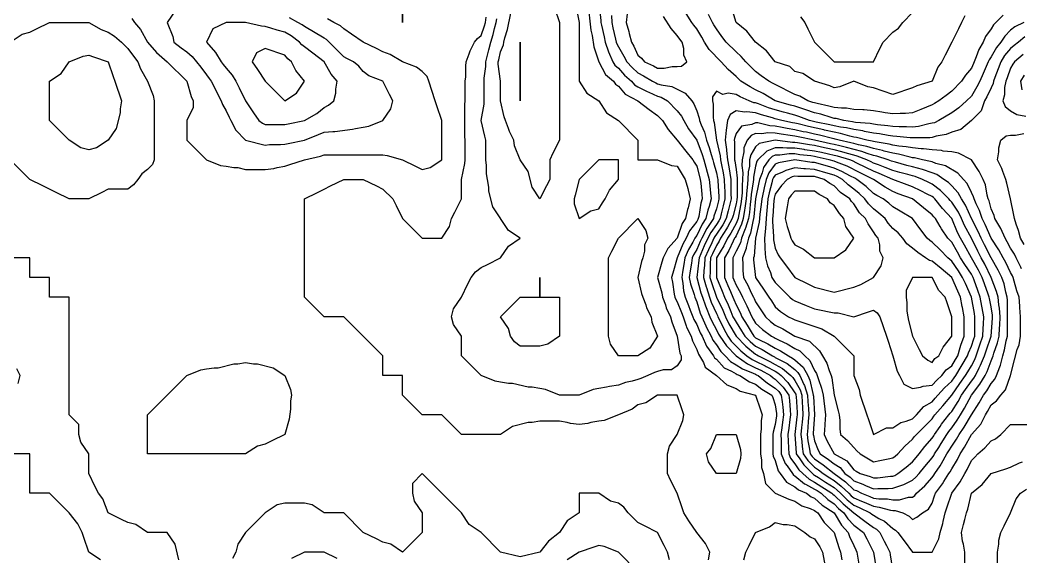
# Model space of a CAD drawing. Header units: inches. Extents: x 794995 to 811195, y 2485918 to 2508058.
# Drawn here: x 802180 to 803711, y 2501961 to 2502782 of the extents above; entities that cross this region are included whole.
import ezdxf

# ---------------------------------------------------------------- set-up
doc = ezdxf.new("R2010")
doc.units = ezdxf.units.IN
doc.header["$MEASUREMENT"] = 0
doc.layers.add('contour', color=7, linetype='Continuous')

msp = doc.modelspace()

# ---------------------------------------------------------------- linework, layer by layer
at = {"layer": 'contour'}
for points in [[(802765.2, 2502838.4), (802765.2, 2502778.4), (802765.2, 2502808.4)], [(803048.5, 2502808.4), (803053.2, 2502766.4), (803055.2, 2502758.4), (803057.7, 2502740.9), (803065.2, 2502718.4), (803075.7, 2502698.9), (803087.7, 2502688.4), (803090.9, 2502684.1), (803095.2, 2502680.9), (803105.7, 2502668.9), (803125.2, 2502658.4), (803142.3, 2502645.5), (803155.2, 2502635.9), (803162.7, 2502628.4), (803171.3, 2502614.5), (803185.2, 2502598.4), (803198.5, 2502581.7), (803209.2, 2502568.4), (803211.4, 2502564.6), (803215.2, 2502558.4), (803219.4, 2502542.6), (803220.6, 2502538.4), (803221.2, 2502532.4), (803222.7, 2502515.9), (803223.3, 2502508.4), (803221.6, 2502501.9), (803218.2, 2502481.4), (803217.5, 2502478.4), (803216.6, 2502477), (803215.2, 2502474.1), (803203.9, 2502459.6), (803198.8, 2502448.4), (803194, 2502439.5), (803185.2, 2502418.4), (803178.5, 2502395), (803176.6, 2502388.4), (803178.1, 2502381.3), (803180.5, 2502363), (803181.4, 2502358.4), (803182.4, 2502355.6), (803185.2, 2502350.9), (803191.6, 2502334.8), (803194.2, 2502328.4), (803199, 2502314.5), (803199.4, 2502312.6), (803206.6, 2502298.4), (803208.5, 2502291.7), (803215.2, 2502278.4), (803217.7, 2502270.9), (803219.4, 2502268.4), (803225.2, 2502258.4), (803228, 2502251.2), (803245.2, 2502238.4), (803261, 2502224.2), (803275.2, 2502218.4), (803281.5, 2502214.7), (803305.2, 2502208.4), (803312.7, 2502185.9), (803315.2, 2502178.4), (803313.7, 2502169.8), (803313.7, 2502156.9), (803312.7, 2502148.4), (803312.7, 2502118.4), (803314.4, 2502109.1), (803314.4, 2502097.6), (803317.2, 2502088.4), (803320.2, 2502073.4), (803335.2, 2502058.4), (803355.9, 2502049.1), (803365.2, 2502046.4), (803375.7, 2502038.9), (803388.5, 2502035), (803395.2, 2502032.1), (803397.1, 2502030.3), (803400.2, 2502028.4), (803410.2, 2502013.4), (803425.2, 2501998.4), (803432.2, 2501975.4), (803435.2, 2501968.4), (803437.2, 2501956.4)], [(803065.2, 2502808.4), (803068.3, 2502781.5), (803068.5, 2502778.4), (803069.4, 2502774.1), (803073.3, 2502756.5), (803075.2, 2502748.4), (803080.2, 2502733.4), (803086.6, 2502718.4), (803089.9, 2502713.1), (803095.2, 2502708.4), (803104.8, 2502698), (803115.2, 2502688.4), (803119.9, 2502683.1), (803125.2, 2502679.8), (803139.4, 2502672.6), (803141.8, 2502671.7), (803155.2, 2502665.9), (803160.9, 2502664.1), (803170.2, 2502658.4), (803185.2, 2502643.4), (803191.8, 2502635), (803195.2, 2502628.4), (803202.5, 2502615.7), (803215.2, 2502598.4), (803223.4, 2502576.6), (803226.1, 2502568.4), (803234.2, 2502538.4), (803235.2, 2502528.4), (803236.2, 2502517.4), (803237, 2502508.4), (803233.9, 2502497.1), (803232, 2502491.5), (803229, 2502478.4), (803223.5, 2502470), (803215.2, 2502452.6), (803213.3, 2502450.2), (803212.4, 2502448.4), (803209.2, 2502442.4), (803202.5, 2502431), (803196.7, 2502418.4), (803195.2, 2502408.4), (803193.3, 2502396.5), (803192.1, 2502388.4), (803193.7, 2502379.8), (803194.8, 2502368), (803197.2, 2502358.4), (803202.3, 2502345.5), (803205.2, 2502338.4), (803209.2, 2502328.4), (803210.7, 2502323.9), (803215.2, 2502316.4), (803220.6, 2502303.8), (803223.3, 2502298.4), (803230.2, 2502283.4), (803240.9, 2502268.4), (803242.4, 2502265.6), (803245.2, 2502263.4), (803257.2, 2502250.4), (803268.5, 2502245), (803275.2, 2502241.1), (803276.8, 2502240), (803281.2, 2502238.4), (803295.6, 2502228.8), (803305.2, 2502225), (803314.5, 2502217.7), (803330.2, 2502208.4), (803331.4, 2502204.6), (803335.2, 2502193.4), (803337.1, 2502180.3), (803337.3, 2502178.4), (803337, 2502176.5), (803335.2, 2502163.4), (803331.8, 2502151.7), (803331.4, 2502148.4), (803331.4, 2502118.4), (803332, 2502115.2), (803335.2, 2502108.4), (803339.6, 2502092.8), (803342.7, 2502088.4), (803352.3, 2502075.5), (803365.2, 2502068.4), (803370.6, 2502063.8), (803383.2, 2502058.4), (803389.9, 2502053.1), (803395.2, 2502050.9), (803406.8, 2502040), (803425.2, 2502028.4), (803436.3, 2502009.5), (803446.6, 2501998.4), (803448.8, 2501992), (803455.2, 2501978.4), (803458.5, 2501971.7), (803460.2, 2501968.4), (803463.7, 2501946.9)], [(802417.2, 2502796.4), (802405.2, 2502778.4), (802413.7, 2502756.9), (802415.2, 2502748.4), (802426.6, 2502739.8), (802435.2, 2502733.4), (802443.2, 2502726.4), (802450.2, 2502718.4), (802456.6, 2502709.8), (802465.2, 2502698.4), (802469.4, 2502692.6), (802472.7, 2502688.4), (802487.7, 2502658.4), (802489.7, 2502652.9), (802495.2, 2502643.4), (802500.2, 2502633.4), (802502.7, 2502628.4), (802510.2, 2502613.4), (802525.2, 2502598.4), (802555.2, 2502590.9), (802561.8, 2502591.7), (802578.5, 2502591.7), (802585.2, 2502592.4), (802590.2, 2502593.4), (802615.2, 2502598.4), (802636.6, 2502606.9), (802645.2, 2502610.4), (802658.5, 2502611.7), (802661.8, 2502611.7), (802688.5, 2502615), (802693.2, 2502616.4), (802705.2, 2502618.4), (802713.7, 2502619.8), (802735.2, 2502628.4), (802747.2, 2502646.4), (802750.2, 2502658.4), (802745.2, 2502668.4), (802735.2, 2502688.4), (802713.7, 2502696.9), (802705.2, 2502703.4), (802698.5, 2502711.7), (802690.2, 2502718.4), (802680.2, 2502723.4), (802675.2, 2502725.9), (802648.9, 2502752.1), (802645.2, 2502754.4), (802615.2, 2502772.4), (802611.6, 2502774.8), (802605.2, 2502778.4), (802592.2, 2502785.4)], [(803030.2, 2502803.4), (803035.2, 2502778.4), (803035.2, 2502688.4), (803047.2, 2502670.4), (803065.2, 2502658.4), (803077.2, 2502640.4), (803095.2, 2502628.4), (803125.2, 2502598.4), (803125.2, 2502568.4), (803155.2, 2502568.4), (803176.6, 2502559.8), (803185.2, 2502558.4), (803192.7, 2502545.9), (803197.2, 2502538.4), (803201.3, 2502524.5), (803201.8, 2502521.7), (803205.2, 2502508.4), (803201.8, 2502495), (803201, 2502492.5), (803198, 2502478.4), (803192.7, 2502470.9), (803185.2, 2502448.4), (803170.9, 2502432.6), (803163.7, 2502418.4), (803161.8, 2502411.7), (803155.2, 2502388.4), (803161.5, 2502364.7), (803162.7, 2502358.4), (803167.2, 2502346.4), (803168.5, 2502341.7), (803175.2, 2502328.4), (803177.2, 2502320.4), (803185.2, 2502298.4), (803189.4, 2502272.6), (803191.2, 2502268.4), (803191.2, 2502262.4), (803185.2, 2502253.4), (803176.6, 2502246.9), (803163.7, 2502246.9), (803155.2, 2502244.4), (803150.5, 2502243), (803140.2, 2502238.4), (803129.8, 2502233.7), (803125.2, 2502232.4), (803116.6, 2502229.8), (803106.1, 2502227.5), (803095.2, 2502223.4), (803081.8, 2502221.7), (803077.2, 2502220.4), (803065.2, 2502218.4), (803056.6, 2502216.9), (803035.2, 2502208.4), (803005.2, 2502208.4), (802983.7, 2502216.9), (802975.2, 2502218.4), (802963.2, 2502220.4), (802957.2, 2502220.4), (802933.2, 2502226.4), (802927.2, 2502226.4), (802915.2, 2502228.4), (802906.6, 2502229.8), (802885.2, 2502238.4), (802855.2, 2502268.4), (802855.2, 2502298.4), (802843.2, 2502316.4), (802840.2, 2502328.4), (802843.2, 2502340.4), (802855.2, 2502358.4), (802865.2, 2502378.4), (802870.2, 2502388.4), (802876.6, 2502396.9), (802885.2, 2502403.4), (802895.2, 2502408.4), (802915.2, 2502418.4), (802927.2, 2502436.4), (802945.2, 2502448.4), (802927.2, 2502460.4), (802903.2, 2502496.4), (802897.2, 2502520.4), (802897.2, 2502526.4), (802895.2, 2502538.4), (802893.7, 2502546.9), (802893.7, 2502559.8), (802892.7, 2502568.4), (802892.7, 2502598.4), (802891.2, 2502604.4), (802885.2, 2502628.4), (802890.2, 2502653.4), (802890.2, 2502693.4), (802892.7, 2502710.9), (802892.7, 2502718.4), (802895.2, 2502728.4), (802897.2, 2502736.4), (802900.2, 2502748.4), (802903.7, 2502759.8), (802905.9, 2502769.1), (802908.5, 2502778.4), (802909.4, 2502784.1)], [(802997.7, 2502800.9), (803005.2, 2502778.4), (803005.2, 2502598.4), (802995.2, 2502578.4), (802990.2, 2502568.4), (802990.2, 2502538.4), (802985.2, 2502528.4), (802975.2, 2502508.4), (802963.2, 2502526.4), (802957.2, 2502550.4), (802945.2, 2502568.4), (802936.6, 2502589.8), (802935.2, 2502598.4), (802928.5, 2502611.7), (802927.2, 2502616.4), (802922.7, 2502628.4), (802920.6, 2502633.8), (802915.2, 2502658.4), (802915.2, 2502688.4), (802911.4, 2502714.6), (802911.4, 2502718.4), (802912.2, 2502721.4), (802915.2, 2502733.4), (802919.4, 2502744.1), (802920.2, 2502748.4), (802921.8, 2502755), (802925.7, 2502767.8), (802931, 2502792.5)], [(803108.5, 2502791.7), (803107.2, 2502778.4), (803111.3, 2502764.5), (803111.8, 2502761.7), (803115.2, 2502748.4), (803118.8, 2502742), (803125.2, 2502728.4), (803130.6, 2502723.8), (803135.2, 2502718.4), (803148.8, 2502712), (803155.2, 2502708.4), (803165.2, 2502708.4), (803177.7, 2502710.9), (803185.2, 2502710.9), (803191.8, 2502711.7), (803200.2, 2502718.4), (803195.2, 2502728.4), (803195.2, 2502738.4), (803192.7, 2502748.4), (803189.4, 2502752.6), (803185.2, 2502758.4), (803175.9, 2502769.1), (803164.4, 2502787.6)], [(803715.2, 2502778.4), (803701.8, 2502771.7), (803695.2, 2502766.4), (803686.2, 2502757.4), (803680.2, 2502748.4), (803673.3, 2502740.2), (803665.2, 2502725.9), (803662.2, 2502721.4), (803660.9, 2502718.4), (803657.7, 2502710.9), (803653.2, 2502700.4), (803648, 2502688.4), (803643.7, 2502679.8), (803635.2, 2502665.9), (803627.7, 2502658.4), (803615.7, 2502647.8), (803605.2, 2502640.4), (803585.2, 2502628.4), (803578.5, 2502625), (803575.2, 2502624.1), (803570.2, 2502623.4), (803554.2, 2502619.4), (803545.2, 2502618.4), (803535.7, 2502618.9), (803524.6, 2502618.9), (803515.2, 2502619.4), (803507.3, 2502620.5), (803491.5, 2502622), (803485.2, 2502622.9), (803480.5, 2502623.7), (803457.9, 2502625.6), (803455.2, 2502626.1), (803453.3, 2502626.5), (803440.2, 2502628.4), (803428.2, 2502631.4), (803425.2, 2502631.7), (803420.5, 2502633), (803404.8, 2502638), (803395.2, 2502640.4), (803381.8, 2502645), (803377.2, 2502646.4), (803365.2, 2502650.2), (803358.7, 2502651.9), (803335.2, 2502658.4), (803316.6, 2502669.8), (803305.2, 2502675.5), (803296.6, 2502679.8), (803282.7, 2502688.4), (803275.2, 2502695.9), (803263.2, 2502706.4), (803252.7, 2502718.4), (803233.9, 2502737.1), (803227.2, 2502748.4), (803222.7, 2502755.9), (803215.2, 2502768.4), (803210.9, 2502774.1), (803207.7, 2502778.4), (803199, 2502792.2)], [(803683.9, 2502789.6), (803672.7, 2502778.4), (803668.9, 2502774.6), (803665.2, 2502768.4), (803656.6, 2502756.9), (803653.2, 2502748.4), (803646.4, 2502737.1), (803642.7, 2502725.9), (803639.4, 2502718.4), (803638.2, 2502715.4), (803635.2, 2502708.4), (803625.9, 2502697.6), (803620.2, 2502688.4), (803605.2, 2502673.4), (803596.6, 2502666.9), (803585.2, 2502658.4), (803578.9, 2502654.6), (803575.2, 2502652.4), (803558, 2502645.5), (803545.2, 2502640.4), (803534.2, 2502639.3), (803526.1, 2502639.3), (803515.2, 2502638.4), (803503.2, 2502640.4), (803498, 2502641.2), (803485.2, 2502643.4), (803471.3, 2502644.5), (803469, 2502644.5), (803455.2, 2502645.5), (803443.9, 2502647.1), (803436.4, 2502647.1), (803425.2, 2502648.4), (803417.3, 2502650.5), (803399.2, 2502654.4), (803395.2, 2502655.4), (803392.9, 2502656.1), (803385.2, 2502658.4), (803372.7, 2502665.9), (803365.2, 2502668.4), (803335.2, 2502683.4), (803332, 2502685.2), (803325.2, 2502688.4), (803313.7, 2502696.9), (803305.2, 2502703.4), (803290.2, 2502718.4), (803283.2, 2502726.4), (803275.2, 2502733.4), (803260.2, 2502748.4), (803253.7, 2502756.9), (803245.2, 2502768.4), (803241.4, 2502774.6), (803239.2, 2502778.4), (803233.2, 2502790.4)], [(803625.2, 2502788.4), (803620.2, 2502778.4), (803615.2, 2502768.4), (803605.2, 2502748.4), (803595.2, 2502728.4), (803590.2, 2502718.4), (803583.7, 2502709.8), (803575.2, 2502688.4), (803551.8, 2502681.7), (803545.2, 2502678.4), (803515.2, 2502668.4), (803485.2, 2502678.4), (803476.6, 2502679.8), (803455.2, 2502688.4), (803433.7, 2502679.8), (803425.2, 2502678.4), (803418.5, 2502681.7), (803395.2, 2502688.4), (803377.2, 2502700.4), (803365.2, 2502703.4), (803357.7, 2502710.9), (803335.2, 2502718.4), (803321.8, 2502735), (803305.2, 2502748.4), (803291.8, 2502765), (803275.2, 2502778.4), (803268.5, 2502801.7)], [(803373.7, 2502786.9), (803380.2, 2502778.4), (803385.2, 2502768.4), (803395.2, 2502748.4), (803425.2, 2502718.4), (803485.2, 2502718.4), (803495.2, 2502738.4), (803500.2, 2502748.4), (803515.2, 2502763.4), (803523.7, 2502769.8), (803530.2, 2502778.4), (803545.2, 2502793.4)], [(802165.2, 2502748.4), (802183.2, 2502760.4), (802195.2, 2502763.4), (802205.2, 2502768.4), (802225.2, 2502778.4), (802285.2, 2502778.4), (802304.2, 2502767.5), (802315.2, 2502763.4), (802324.4, 2502757.6), (802335.2, 2502748.4), (802340.2, 2502743.4), (802345.2, 2502738.4), (802353.7, 2502726.9), (802360.2, 2502718.4), (802364.2, 2502707.5), (802375.2, 2502688.4), (802383.7, 2502666.9), (802385.2, 2502658.4), (802385.2, 2502568.4), (802382.7, 2502560.9), (802375.2, 2502553.4), (802366.6, 2502546.9), (802360.2, 2502538.4), (802353.7, 2502529.8), (802345.2, 2502523.4), (802315.2, 2502523.4), (802305.2, 2502518.4), (802285.2, 2502508.4), (802255.2, 2502508.4), (802235.2, 2502518.4), (802215.2, 2502528.4), (802195.2, 2502538.4), (802135.2, 2502598.4)], [(802351.2, 2502784.4), (802355.2, 2502778.4), (802364.2, 2502767.5), (802375.2, 2502748.4), (802389, 2502732.2), (802405.2, 2502718.4), (802435.2, 2502688.4), (802441.8, 2502665), (802445.2, 2502658.4), (802445.2, 2502648.4), (802435.2, 2502628.4), (802435.2, 2502598.4), (802465.2, 2502568.4), (802486.6, 2502559.8), (802495.2, 2502558.4), (802507.2, 2502556.4), (802513.2, 2502556.4), (802525.2, 2502553.4), (802555.2, 2502553.4), (802568.5, 2502555), (802573.2, 2502556.4), (802585.2, 2502558.4), (802592.7, 2502560.9), (802615.2, 2502568.4), (802639.7, 2502573.8), (802645.2, 2502575.9), (802735.2, 2502575.9), (802741.8, 2502575), (802765.2, 2502568.4), (802785.2, 2502558.4), (802795.2, 2502553.4), (802807.2, 2502556.4), (802825.2, 2502568.4), (802825.2, 2502628.4), (802817.7, 2502650.9), (802815.2, 2502658.4), (802805.2, 2502688.4), (802802.7, 2502695.9), (802795.2, 2502703.4), (802786.6, 2502709.8), (802765.2, 2502718.4), (802746.1, 2502729.3), (802735.2, 2502733.4), (802725.2, 2502738.4), (802705.2, 2502748.4), (802687.2, 2502760.4), (802675.2, 2502768.4), (802670.2, 2502773.4), (802660.2, 2502778.4), (802650.6, 2502783.8)], [(803233.2, 2501956.4), (803235.2, 2501968.4), (803228.5, 2501981.7), (803215.2, 2501998.4), (803203.2, 2502016.4), (803195.2, 2502028.4), (803192.7, 2502035.9), (803185.2, 2502058.4), (803175.2, 2502078.4), (803170.2, 2502088.4), (803170.2, 2502118.4), (803173.2, 2502130.4), (803185.2, 2502148.4), (803193.7, 2502169.8), (803195.2, 2502178.4), (803192.7, 2502185.9), (803185.2, 2502208.4), (803155.2, 2502208.4), (803137.2, 2502196.4), (803125.2, 2502193.4), (803116.6, 2502186.9), (803095.2, 2502178.4), (803073.7, 2502169.8), (803065.2, 2502168.4), (803053.2, 2502166.4), (803048.5, 2502165), (803035.2, 2502163.4), (803021.8, 2502165), (803017.2, 2502166.4), (803005.2, 2502168.4), (802975.2, 2502168.4), (802963.2, 2502166.4), (802957.2, 2502166.4), (802933.2, 2502160.4), (802915.2, 2502148.4), (802855.2, 2502148.4), (802825.2, 2502178.4), (802795.2, 2502178.4), (802765.2, 2502208.4), (802765.2, 2502238.4), (802735.2, 2502238.4), (802735.2, 2502268.4), (802675.2, 2502328.4), (802645.2, 2502328.4), (802615.2, 2502358.4), (802615.2, 2502508.4), (802635.2, 2502518.4), (802645.2, 2502523.4), (802655.2, 2502528.4), (802675.2, 2502538.4), (802705.2, 2502538.4), (802725.2, 2502528.4), (802735.2, 2502523.4), (802750.2, 2502508.4), (802755.2, 2502498.4), (802765.2, 2502478.4), (802795.2, 2502448.4), (802825.2, 2502448.4), (802837.2, 2502466.4), (802840.2, 2502478.4), (802845.2, 2502488.4), (802855.2, 2502508.4), (802855.2, 2502538.4), (802860.6, 2502562.9), (802861.2, 2502568.4), (802861.2, 2502598.4), (802860.6, 2502603.8), (802860.6, 2502622.9), (802860.2, 2502628.4), (802860.6, 2502633.8), (802860.6, 2502652.9), (802861.2, 2502658.4), (802861.2, 2502688.4), (802861.8, 2502695), (802861.8, 2502711.7), (802862.7, 2502718.4), (802867.2, 2502730.4), (802868.5, 2502735), (802875.2, 2502748.4), (802879.7, 2502753.8), (802885.2, 2502758.4), (802890.4, 2502773.1), (802891.8, 2502778.4), (802893.2, 2502786.4)], [(803084.6, 2502788.9), (803085.2, 2502778.4), (803087, 2502770.2), (803090.9, 2502752.6), (803091.8, 2502748.4), (803092.7, 2502745.9), (803095.2, 2502740.9), (803103.7, 2502726.9), (803108, 2502718.4), (803116.3, 2502709.5), (803125.2, 2502701.2), (803133.7, 2502696.9), (803147.7, 2502688.4), (803152.5, 2502685.8), (803155.2, 2502684.6), (803160.6, 2502682.9), (803177.2, 2502680.4), (803197.2, 2502670.4), (803207.7, 2502658.4), (803210.9, 2502654.1), (803215.2, 2502643.4), (803218.9, 2502632.1), (803219.4, 2502628.4), (803221.8, 2502621.7), (803227.2, 2502610.4), (803230.2, 2502598.4), (803234, 2502587.3), (803237.2, 2502576.4), (803239.7, 2502568.4), (803240.9, 2502564.1), (803245.2, 2502548.4), (803246.9, 2502540.1), (803247.2, 2502538.4), (803247.2, 2502536.3), (803248.8, 2502512), (803248.9, 2502508.4), (803248.2, 2502505.4), (803245.2, 2502493.4), (803241.4, 2502482.1), (803240.5, 2502478.4), (803231.8, 2502465), (803230.5, 2502463.1), (803222.7, 2502448.4), (803220.3, 2502443.3), (803215.2, 2502431.2), (803210.4, 2502423.1), (803208.2, 2502418.4), (803207, 2502410.2), (803205.2, 2502398.4), (803203.6, 2502388.4), (803205.5, 2502378.7), (803211.2, 2502362.4), (803212.2, 2502358.4), (803215.2, 2502350.9), (803220.5, 2502333.7), (803222.7, 2502328.4), (803229, 2502314.5), (803229.7, 2502312.9), (803237, 2502298.4), (803239.5, 2502292.7), (803245.2, 2502285.5), (803252, 2502275.2), (803258.5, 2502268.4), (803266.6, 2502259.8), (803275.2, 2502254.7), (803285.2, 2502248.4), (803301.4, 2502242.1), (803305.2, 2502240.4), (803306.5, 2502239.7), (803308.9, 2502238.4), (803323.5, 2502226.7), (803335.2, 2502219.3), (803340.5, 2502213.7), (803344.4, 2502208.4), (803345.6, 2502197.9), (803346.8, 2502190), (803348, 2502178.4), (803346.4, 2502167.1), (803345.2, 2502158.4), (803343.7, 2502148.4), (803344, 2502139.5), (803344, 2502127.3), (803344.4, 2502118.4), (803350.6, 2502103.8), (803353.2, 2502100.4), (803361.4, 2502088.4), (803363, 2502086.2), (803365.2, 2502085), (803379.7, 2502072.9), (803381.3, 2502072.2), (803395.2, 2502064.8), (803399.1, 2502062.3), (803405.2, 2502058.4), (803415.4, 2502048.6), (803425.2, 2502042), (803432, 2502035.2), (803440.2, 2502028.4), (803446.1, 2502019.3), (803455.2, 2502009.6), (803470.2, 2501998.4), (803475.2, 2501988.4), (803485.2, 2501968.4), (803489.4, 2501942.6)], [(803717, 2502756.5), (803707.2, 2502748.4), (803700.6, 2502742.9), (803695.2, 2502738.4), (803685.9, 2502727.6), (803680.2, 2502718.4), (803676.1, 2502707.5), (803671.2, 2502694.4), (803668.9, 2502688.4), (803668.3, 2502685.2), (803665.2, 2502678.4), (803658.8, 2502664.7), (803655.2, 2502658.4), (803650.2, 2502643.4), (803635.2, 2502628.4), (803619, 2502614.5), (803605.2, 2502610.4), (803596.6, 2502606.9), (803581.2, 2502604.4), (803575.2, 2502602.6), (803571.4, 2502602.1), (803548.9, 2502602.1), (803545.2, 2502601.7), (803541.6, 2502601.9), (803520.9, 2502604.1), (803515.2, 2502604.4), (803508.1, 2502605.4), (803494.8, 2502608), (803485.2, 2502609.3), (803471.8, 2502611.7), (803469.2, 2502612.4), (803455.2, 2502614.5), (803443.9, 2502617.1), (803435.2, 2502618.4), (803425.2, 2502620.4), (803418.7, 2502621.9), (803397.6, 2502626), (803393.6, 2502626.8), (803387.7, 2502628.4), (803371.4, 2502634.6), (803365.2, 2502636.5), (803353.9, 2502639.6), (803348, 2502641.2), (803335.2, 2502644.7), (803324.8, 2502648), (803309.8, 2502653.7), (803305.2, 2502655.4), (803302.4, 2502655.6), (803295.2, 2502658.4), (803281.5, 2502664.7), (803275.2, 2502668.4), (803263.2, 2502670.4), (803255.2, 2502668.4), (803245.2, 2502673.4), (803239.2, 2502664.4), (803239.2, 2502658.4), (803240.2, 2502653.4), (803240.2, 2502633.4), (803240.9, 2502628.4), (803242, 2502625.2), (803245.2, 2502598.4), (803251, 2502574.2), (803251.6, 2502568.4), (803253, 2502560.5), (803255.4, 2502548.6), (803257.2, 2502538.4), (803257.6, 2502525.9), (803257.9, 2502521.1), (803258.3, 2502508.4), (803255.7, 2502497.9), (803252.7, 2502485.9), (803250.8, 2502478.4), (803248.8, 2502474.8), (803245.2, 2502469.4), (803236.6, 2502456.9), (803232, 2502448.4), (803226.6, 2502436.9), (803221.5, 2502424.7), (803218.7, 2502418.4), (803218.5, 2502415), (803215.2, 2502388.4), (803221.6, 2502364.8), (803223.7, 2502358.4), (803228.5, 2502345), (803229.3, 2502342.5), (803235.2, 2502328.4), (803238.3, 2502321.5), (803245.2, 2502308.4), (803248.4, 2502301.6), (803250.2, 2502298.4), (803260.5, 2502283.7), (803275.2, 2502268.4), (803292.9, 2502256.1), (803305.2, 2502250.4), (803313.2, 2502246.4), (803327.7, 2502238.4), (803331.8, 2502235), (803335.2, 2502232.9), (803347.2, 2502220.4), (803355.9, 2502208.4), (803356.9, 2502200.1), (803358, 2502185.6), (803358.7, 2502178.4), (803357.7, 2502170.9), (803355.8, 2502157.7), (803354.4, 2502148.4), (803354.8, 2502138), (803355.6, 2502128), (803355.9, 2502118.4), (803358.7, 2502111.9), (803365.2, 2502103.4), (803371.2, 2502094.4), (803377.2, 2502088.4), (803386.8, 2502080), (803395.2, 2502075.5), (803421.8, 2502058.4), (803423.5, 2502056.7), (803425.2, 2502055.6), (803438.8, 2502042), (803455.2, 2502028.4), (803472.3, 2502015.5), (803485.2, 2502005.9), (803490, 2502003.2), (803495.2, 2501998.4), (803501.8, 2501985), (803505.2, 2501978.4), (803510.2, 2501968.4), (803510.9, 2501964.1), (803515.2, 2501938.4)], [(803714.2, 2502729.3), (803701.2, 2502718.4), (803698.7, 2502714.8), (803695.2, 2502708.4), (803689.7, 2502693.8), (803687.7, 2502688.4), (803685.9, 2502679.1), (803685.9, 2502667.6), (803683.2, 2502658.4), (803686.6, 2502649.8), (803695.2, 2502643.4), (803704.4, 2502637.6), (803718.5, 2502635)], [(803715.7, 2502697.8), (803710.2, 2502688.4), (803712.3, 2502675.5)], [(803711.8, 2502401.7), (803710.9, 2502404.1), (803703.7, 2502418.4), (803700.9, 2502424.1), (803695.2, 2502433.4), (803689.9, 2502443.1), (803686.6, 2502448.4), (803680.2, 2502463.4), (803671.2, 2502478.4), (803669.8, 2502483), (803665.2, 2502493.4), (803662.2, 2502505.4), (803660.9, 2502508.4), (803659.2, 2502514.4), (803656.6, 2502529.8), (803653.2, 2502538.4), (803647.2, 2502550.4), (803635.2, 2502568.4), (803615.2, 2502578.4), (803605.2, 2502580.4), (803591.8, 2502581.7), (803589.3, 2502582.5), (803575.2, 2502583.4), (803561.8, 2502585), (803558.5, 2502585), (803545.2, 2502586.4), (803535.2, 2502588.4), (803524.2, 2502589.4), (803515.2, 2502590.9), (803509.2, 2502592.4), (803487.9, 2502595.6), (803485.2, 2502596.2), (803483.5, 2502596.7), (803475.2, 2502598.4), (803459.2, 2502602.4), (803455.2, 2502603), (803449.2, 2502604.4), (803435.2, 2502608.4), (803425.2, 2502610.4), (803410.6, 2502613.8), (803409.6, 2502614), (803385.9, 2502619.1), (803370.4, 2502623.1), (803365.2, 2502624.4), (803361.7, 2502624.9), (803345.2, 2502628.4), (803337.3, 2502630.5), (803335.2, 2502631.1), (803331.2, 2502632.4), (803314, 2502637.3), (803305.2, 2502640.4), (803291.8, 2502641.7), (803288, 2502641.2), (803275.2, 2502643.4), (803266.2, 2502637.4), (803262.3, 2502628.4), (803260.2, 2502613.4), (803258.8, 2502598.4), (803260.8, 2502584), (803260.8, 2502582.8), (803262.3, 2502568.4), (803264.2, 2502557.5), (803265.6, 2502548), (803267.2, 2502538.4), (803267.4, 2502530.6), (803267.4, 2502516.1), (803267.7, 2502508.4), (803265.2, 2502498.4), (803263.2, 2502490.4), (803260.2, 2502478.4), (803254.8, 2502468.8), (803245.2, 2502454.4), (803242.7, 2502450.8), (803241.4, 2502448.4), (803238.1, 2502441.3), (803232.9, 2502430.6), (803227.5, 2502418.4), (803226.8, 2502406.7), (803225.9, 2502399.1), (803225.2, 2502388.4), (803229.4, 2502374.1), (803229.8, 2502373), (803234.4, 2502358.4), (803237.3, 2502350.5), (803245.2, 2502333.4), (803246.8, 2502330), (803247.5, 2502328.4), (803249.8, 2502323.7), (803256.5, 2502309.7), (803262.7, 2502298.4), (803267.8, 2502291), (803275.2, 2502283.4), (803282.7, 2502275.9), (803291.8, 2502268.4), (803299.7, 2502262.9), (803305.2, 2502260.4), (803319.8, 2502253), (803321.3, 2502252.2), (803335.2, 2502244.8), (803339.2, 2502242.5), (803344.2, 2502238.4), (803354.4, 2502227.6), (803365.2, 2502212.1), (803366.5, 2502209.7), (803366.9, 2502208.4), (803367, 2502206.5), (803368.5, 2502181.7), (803368.7, 2502178.4), (803368.4, 2502175.1), (803365.2, 2502148.4), (803367, 2502120.2), (803367.3, 2502118.4), (803372.7, 2502110.9), (803378.7, 2502101.9), (803392.2, 2502088.4), (803393.8, 2502087), (803395.2, 2502086.2), (803401.2, 2502082.4), (803412.1, 2502075.3), (803425.2, 2502066.9), (803430.1, 2502063.3), (803435.2, 2502058.4), (803445.2, 2502048.4), (803455.2, 2502039.9), (803463.3, 2502036.5), (803480.2, 2502028.4), (803483, 2502026.2), (803485.2, 2502024.6), (803493.7, 2502019.8), (803502.5, 2502015.7), (803515.2, 2502004.4), (803518.9, 2502002.1), (803522.7, 2501998.4), (803532.3, 2501985.5), (803545.2, 2501968.4), (803575.2, 2501968.4), (803585.2, 2501988.4), (803587.2, 2501998.4), (803591.3, 2502012.2), (803591.8, 2502015), (803595.2, 2502028.4), (803597.7, 2502035.9), (803605.2, 2502058.4), (803617.8, 2502075.7), (803625.2, 2502088.4), (803628.8, 2502094.7), (803635.2, 2502108.4), (803640.2, 2502113.4), (803645.2, 2502118.4), (803655.9, 2502127.6), (803665.2, 2502138.4), (803671.8, 2502141.7), (803680.2, 2502148.4), (803695.2, 2502163.4), (803725.2, 2502163.4)], [(803715.7, 2502438.9), (803710.2, 2502448.4), (803707.2, 2502460.4), (803703.7, 2502469.8), (803701.2, 2502478.4), (803700.2, 2502483.4), (803695.2, 2502508.4), (803689.2, 2502532.4), (803687.7, 2502538.4), (803683.2, 2502550.4), (803681.8, 2502555), (803675.2, 2502568.4), (803677.2, 2502580.4), (803677.2, 2502586.4), (803680.2, 2502598.4), (803688.5, 2502605), (803695.2, 2502605.9), (803702.7, 2502605.9), (803715.2, 2502608.4)], [(802423.2, 2501956.4), (802417.2, 2501980.4), (802405.2, 2501998.4), (802375.2, 2501998.4), (802357.2, 2502010.4), (802345.2, 2502013.4), (802335.2, 2502018.4), (802315.2, 2502028.4), (802306.6, 2502049.8), (802300.2, 2502058.4), (802295.2, 2502068.4), (802285.2, 2502088.4), (802285.2, 2502118.4), (802273.2, 2502136.4), (802270.2, 2502148.4), (802270.2, 2502163.4), (802255.2, 2502178.4), (802255.2, 2502358.4), (802225.2, 2502358.4), (802225.2, 2502388.4), (802195.2, 2502388.4), (802195.2, 2502418.4), (802165.2, 2502418.4)], [(802177.2, 2502226.4), (802180.2, 2502238.4), (802175.2, 2502248.4)], [(802303.2, 2501956.4), (802285.2, 2501968.4), (802277.7, 2501990.9), (802275.2, 2501998.4), (802268.5, 2502011.7), (802255.2, 2502028.4), (802225.2, 2502058.4), (802195.2, 2502058.4), (802195.2, 2502118.4), (802105.2, 2502118.4)], [(803625.2, 2501938.4), (803625.2, 2501968.4), (803623.2, 2501980.4), (803621.8, 2501985), (803620.2, 2501998.4), (803623.2, 2502010.4), (803625.2, 2502018.4), (803627.7, 2502028.4), (803629.7, 2502033.8), (803635.2, 2502058.4), (803651.8, 2502071.7), (803665.2, 2502088.4), (803687.7, 2502095.9), (803695.2, 2502098.4), (803708.5, 2502105), (803713.2, 2502106.4)], [(803173.2, 2501956.4), (803170.2, 2501968.4), (803165.2, 2501978.4), (803155.2, 2501998.4), (803135.2, 2502008.4), (803125.2, 2502013.4), (803110.2, 2502028.4), (803103.7, 2502036.9), (803095.2, 2502043.4), (803083.2, 2502046.4), (803065.2, 2502058.4), (803035.2, 2502058.4), (803035.2, 2502028.4), (803017.2, 2502016.4), (803005.2, 2501998.4), (802988.5, 2501985), (802975.2, 2501968.4), (802945.2, 2501960.9), (802915.2, 2501968.4), (802885.2, 2501998.4), (802867.2, 2502010.4), (802855.2, 2502028.4), (802795.2, 2502088.4), (802780.2, 2502073.4), (802780.2, 2502058.4), (802783.2, 2502046.4), (802795.2, 2502028.4), (802795.2, 2501998.4), (802765.2, 2501968.4), (802747.2, 2501980.4), (802735.2, 2501983.4), (802725.2, 2501988.4), (802705.2, 2501998.4), (802675.2, 2502028.4), (802645.2, 2502028.4), (802627.2, 2502040.4), (802615.2, 2502043.4), (802585.2, 2502043.4), (802573.2, 2502040.4), (802555.2, 2502028.4), (802525.2, 2501998.4), (802513.2, 2501980.4), (802510.2, 2501968.4), (802505.2, 2501958.4)], [(803675.2, 2501938.4), (803675.2, 2501968.4), (803677.2, 2501980.4), (803677.2, 2501986.4), (803680.2, 2501998.4), (803685.2, 2502008.4), (803695.2, 2502028.4), (803703.7, 2502049.8), (803710.2, 2502058.4), (803719.2, 2502064.4)], [(803287.2, 2501956.4), (803290.2, 2501968.4), (803295.2, 2501978.4), (803305.2, 2501998.4), (803326.6, 2502006.9), (803335.2, 2502013.4), (803347.2, 2502010.4), (803353.2, 2502010.4), (803365.2, 2502008.4), (803371.2, 2502004.4), (803380.2, 2501998.4), (803388.5, 2501991.7), (803395.2, 2501988.4), (803403.2, 2501976.4), (803407.2, 2501968.4), (803413.2, 2501938.4)], [(803125.2, 2501938.4), (803095.2, 2501968.4), (803073.7, 2501976.9), (803065.2, 2501978.4), (803057.7, 2501975.9), (803035.2, 2501968.4), (803017.2, 2501956.4)], [(802665.2, 2501958.4), (802645.2, 2501968.4), (802615.2, 2501968.4), (802595.2, 2501958.4)]]:
    msp.add_lwpolyline(points, dxfattribs=at)
for points in [[(802585.2, 2502622.4), (802590.2, 2502623.4), (802615.2, 2502628.4), (802634.2, 2502639.3), (802645.2, 2502648.4), (802651.8, 2502651.7), (802660.2, 2502658.4), (802663.2, 2502670.4), (802663.2, 2502676.4), (802665.2, 2502688.4), (802656.1, 2502699.3), (802645.2, 2502718.4), (802628, 2502731.2), (802615.2, 2502740.9), (802611.2, 2502744.4), (802607.7, 2502748.4), (802594.6, 2502757.8), (802585.2, 2502763.4), (802573.2, 2502766.4), (802563.7, 2502769.8), (802555.2, 2502772.4), (802549.7, 2502772.9), (802525.2, 2502778.4), (802495.2, 2502778.4), (802475.2, 2502768.4), (802465.2, 2502748.4), (802479, 2502732.2), (802487.7, 2502718.4), (802490.9, 2502714.1), (802495.2, 2502708.4), (802504.4, 2502697.6), (802510.2, 2502688.4), (802515.2, 2502678.4), (802525.2, 2502658.4), (802537.2, 2502640.4), (802545.2, 2502628.4), (802550.9, 2502624.1), (802555.2, 2502622.4)], [(802945.2, 2502658.4), (802945.2, 2502748.4)], [(802585.2, 2502658.4), (802603.2, 2502670.4), (802615.2, 2502688.4), (802601.8, 2502705), (802595.2, 2502718.4), (802589.8, 2502723), (802585.2, 2502728.4), (802555.2, 2502738.4), (802541.8, 2502731.7), (802535.2, 2502718.4), (802543.2, 2502706.4), (802555.2, 2502688.4)], [(802315.2, 2502598.4), (802297.2, 2502586.4), (802285.2, 2502583.4), (802273.2, 2502586.4), (802255.2, 2502598.4), (802225.2, 2502628.4), (802225.2, 2502688.4), (802243.2, 2502700.4), (802255.2, 2502718.4), (802276.6, 2502726.9), (802285.2, 2502728.4), (802292.7, 2502725.9), (802315.2, 2502718.4), (802322.7, 2502695.9), (802325.2, 2502688.4), (802335.2, 2502658.4), (802333.2, 2502646.4), (802333.2, 2502640.4), (802327.2, 2502616.4)], [(803545.2, 2502018.4), (803551.8, 2502021.7), (803560.2, 2502028.4), (803569.7, 2502033.8), (803575.2, 2502043.4), (803578.9, 2502054.6), (803580.2, 2502058.4), (803590.9, 2502072.6), (803593.2, 2502076.4), (803600.9, 2502088.4), (803602.5, 2502091), (803605.2, 2502095.9), (803613.7, 2502109.8), (803618, 2502118.4), (803624.7, 2502128.8), (803635.2, 2502148.4), (803649.4, 2502164.1), (803656.6, 2502178.4), (803659.9, 2502183.6), (803665.2, 2502193.4), (803673.7, 2502199.8), (803680.2, 2502208.4), (803687.2, 2502216.4), (803695.2, 2502238.4), (803701.2, 2502262.4), (803705.2, 2502278.4), (803708, 2502285.5), (803710.2, 2502298.4), (803710.2, 2502328.4), (803709, 2502342.2), (803709, 2502344.5), (803708, 2502358.4), (803704.6, 2502367.8), (803700.6, 2502382.9), (803698.9, 2502388.4), (803697.8, 2502391), (803695.2, 2502395.9), (803688, 2502411.2), (803683.9, 2502418.4), (803677.2, 2502430.4), (803665.2, 2502448.4), (803656.3, 2502469.5), (803651.8, 2502478.4), (803647.7, 2502490.9), (803642.7, 2502500.9), (803639.4, 2502508.4), (803638.5, 2502511.7), (803635.2, 2502518.4), (803628.8, 2502532), (803623.2, 2502538.4), (803614.6, 2502547.8), (803595.7, 2502558.9), (803580.6, 2502562.9), (803575.2, 2502565), (803572.7, 2502565.9), (803560.2, 2502568.4), (803547.9, 2502571.1), (803545.2, 2502571.4), (803541.4, 2502572.1), (803523.7, 2502576.9), (803515.2, 2502578.4), (803501.8, 2502581.7), (803499.3, 2502582.5), (803485.2, 2502585.5), (803475.4, 2502588.6), (803462.4, 2502591.2), (803455.2, 2502593.1), (803451, 2502594.2), (803432.7, 2502598.4), (803426.8, 2502600), (803425.2, 2502600.4), (803422.5, 2502601), (803402.9, 2502606.1), (803395.2, 2502607.7), (803383.2, 2502610.4), (803378.1, 2502611.3), (803365.2, 2502614.4), (803353.2, 2502616.4), (803345.6, 2502617.9), (803335.2, 2502619.8), (803326.9, 2502620.1), (803308.7, 2502624.8), (803305.2, 2502625), (803299.2, 2502622.4), (803283.7, 2502619.8), (803275.2, 2502608.4), (803272.7, 2502600.9), (803272.4, 2502598.4), (803272.8, 2502596), (803272.8, 2502570.8), (803273, 2502568.4), (803273.3, 2502566.5), (803275.2, 2502553.4), (803276.9, 2502540.1), (803276.8, 2502538.4), (803276.7, 2502536.8), (803276.7, 2502509.9), (803276.6, 2502508.4), (803276.4, 2502507.1), (803275.2, 2502500.9), (803270.7, 2502482.9), (803269.5, 2502478.4), (803262.3, 2502465.5), (803260.8, 2502462.7), (803251.6, 2502448.4), (803249.4, 2502444.1), (803245.2, 2502437.1), (803239, 2502424.5), (803236.3, 2502418.4), (803235.8, 2502409), (803235.8, 2502397.7), (803235.2, 2502388.4), (803237.5, 2502380.7), (803245.2, 2502358.4), (803254.9, 2502338.1), (803259, 2502328.4), (803264.4, 2502317.6), (803275.2, 2502298.4), (803290.2, 2502283.4), (803305.2, 2502270.9), (803306.8, 2502270), (803309.4, 2502268.4), (803326.8, 2502260), (803335.2, 2502255.5), (803346.1, 2502249.3), (803359.2, 2502238.4), (803362.1, 2502235.3), (803365.2, 2502230.9), (803373.2, 2502216.4), (803375.7, 2502208.4), (803376.4, 2502197.1), (803376.8, 2502190), (803377.5, 2502178.4), (803376.5, 2502167), (803375.5, 2502158.7), (803374.5, 2502148.4), (803375.9, 2502137.6), (803376.4, 2502129.6), (803378, 2502118.4), (803385.2, 2502108.4), (803395.2, 2502098.4), (803401.2, 2502094.4), (803408.5, 2502088.4), (803418.6, 2502081.8), (803425.2, 2502077.6), (803436.2, 2502069.4), (803447.7, 2502058.4), (803451.4, 2502054.6), (803455.2, 2502051.4), (803467.2, 2502046.4), (803471.4, 2502044.6), (803485.2, 2502038.4), (803494, 2502037.3), (803511.2, 2502032.4), (803515.2, 2502031.7), (803518.5, 2502031.7), (803530.2, 2502028.4), (803540.2, 2502023.4)], [(803545.2, 2502052.4), (803548.7, 2502054.8), (803551.2, 2502058.4), (803563.7, 2502069.8), (803575.2, 2502082.4), (803577.8, 2502085.8), (803579.4, 2502088.4), (803587.2, 2502100.4), (803589.6, 2502104), (803597.7, 2502118.4), (803600.5, 2502123), (803605.2, 2502130.4), (803612.4, 2502141.2), (803616.4, 2502148.4), (803624, 2502159.5), (803635.2, 2502178.4), (803647.2, 2502196.4), (803653.9, 2502208.4), (803658.7, 2502214.8), (803665.2, 2502226.4), (803670.9, 2502232.6), (803673.7, 2502238.4), (803678.5, 2502251.7), (803679.6, 2502254), (803683.2, 2502268.4), (803685.9, 2502277.6), (803688.5, 2502291.7), (803690.2, 2502298.4), (803690.4, 2502303.2), (803690.4, 2502323.6), (803690.5, 2502328.4), (803690.2, 2502333.4), (803690.2, 2502353.4), (803689.7, 2502358.4), (803687.7, 2502365.9), (803685.2, 2502378.4), (803681.8, 2502388.4), (803676.3, 2502399.5), (803665.2, 2502418.4), (803655.2, 2502438.4), (803650.2, 2502448.4), (803645.5, 2502458.7), (803635.2, 2502478.4), (803625.9, 2502499.1), (803620.2, 2502508.4), (803614.8, 2502518), (803605.2, 2502528.4), (803600.2, 2502533.4), (803593.2, 2502538.4), (803582.4, 2502545.6), (803575.2, 2502548.4), (803560.2, 2502553.4), (803545.2, 2502557.5), (803536.6, 2502559.8), (803518.9, 2502564.6), (803515.2, 2502565.6), (803513.2, 2502566.4), (803507.7, 2502568.4), (803490.5, 2502573.7), (803485.2, 2502574.8), (803475.7, 2502577.8), (803467.7, 2502580.9), (803444, 2502587.2), (803434, 2502589.5), (803425.2, 2502591.7), (803419.7, 2502592.9), (803395.2, 2502598.4), (803370, 2502603.2), (803365.2, 2502604.4), (803358, 2502605.6), (803344.3, 2502607.5), (803335.2, 2502609.1), (803324, 2502609.5), (803314.6, 2502607.8), (803305.2, 2502608.4), (803298.2, 2502605.3), (803292.3, 2502598.4), (803287.2, 2502586.4), (803287.2, 2502580.4), (803284.4, 2502568.4), (803284, 2502559.5), (803285.4, 2502548.6), (803285.2, 2502538.4), (803284.4, 2502529.1), (803284.4, 2502517.6), (803283.7, 2502508.4), (803282.7, 2502500.9), (803278.9, 2502482.1), (803278.3, 2502478.4), (803277.6, 2502475.9), (803275.2, 2502470.9), (803267.3, 2502456.2), (803262.3, 2502448.4), (803256.6, 2502436.9), (803245.2, 2502418.4), (803245.2, 2502388.4), (803254, 2502367.2), (803257.7, 2502358.4), (803263.2, 2502346.4), (803267.2, 2502336.4), (803270.5, 2502328.4), (803272.1, 2502325.3), (803275.2, 2502319.8), (803283.7, 2502306.9), (803288.8, 2502298.4), (803297, 2502290.2), (803305.2, 2502283.4), (803315.2, 2502278.4), (803330.9, 2502268.4), (803333.8, 2502267), (803335.2, 2502266.2), (803340.2, 2502263.4), (803353.5, 2502256.7), (803365.2, 2502247.4), (803369.9, 2502243.1), (803372.7, 2502238.4), (803379, 2502224.5), (803379.8, 2502223), (803384.6, 2502208.4), (803385.2, 2502198.4), (803385.8, 2502187.7), (803386.3, 2502178.4), (803385.5, 2502168.7), (803384.9, 2502158.6), (803383.9, 2502148.4), (803385.2, 2502138.4), (803387.7, 2502125.9), (803388.7, 2502118.4), (803391.4, 2502114.6), (803395.2, 2502110.9), (803408.7, 2502101.9), (803425.2, 2502088.4), (803442.6, 2502075.8), (803455.2, 2502063.8), (803459.2, 2502062.4), (803467.2, 2502058.4), (803480, 2502053.2), (803485.2, 2502050.9), (803493.7, 2502049.8), (803506.6, 2502049.8), (803515.2, 2502048.4), (803525.2, 2502048.4), (803539.2, 2502052.4)], [(803545.2, 2502078.4), (803550.4, 2502083.1), (803555.2, 2502088.4), (803564.2, 2502099.3), (803575.2, 2502112.4), (803577.6, 2502116), (803578.9, 2502118.4), (803585.2, 2502128.4), (803589, 2502134.5), (803597.7, 2502148.4), (803600.7, 2502152.8), (803605.2, 2502158.4), (803613.4, 2502170.1), (803618.5, 2502178.4), (803624.8, 2502188.7), (803635.2, 2502208.4), (803648.3, 2502225.2), (803656.2, 2502238.4), (803659.2, 2502244.4), (803665.2, 2502260.9), (803667.6, 2502266), (803668.2, 2502268.4), (803669.4, 2502272.6), (803675.2, 2502288.4), (803677.7, 2502298.4), (803678.2, 2502311.4), (803678.5, 2502315), (803679, 2502328.4), (803678, 2502341.2), (803677.2, 2502346.4), (803676.1, 2502358.4), (803673.7, 2502366.9), (803665.2, 2502388.4), (803655.5, 2502408.7), (803650.2, 2502418.4), (803645.2, 2502428.4), (803635.2, 2502448.4), (803624.8, 2502468), (803620.2, 2502478.4), (803615.2, 2502488.4), (803605.2, 2502503.4), (803602.8, 2502506), (803600.9, 2502508.4), (803588, 2502521.2), (803575.2, 2502530.9), (803570.2, 2502533.4), (803560.2, 2502538.4), (803549.4, 2502542.6), (803545.2, 2502543.8), (803537.7, 2502545.9), (803525.9, 2502549.1), (803515.2, 2502552), (803503.5, 2502556.7), (803493.2, 2502560.4), (803485.2, 2502563.4), (803481.8, 2502565), (803475.2, 2502568.4), (803460.7, 2502573.9), (803455.2, 2502575.4), (803445.6, 2502578), (803437.2, 2502580.4), (803425.2, 2502583.4), (803412.9, 2502586.1), (803405.9, 2502587.6), (803395.2, 2502590), (803387.8, 2502591), (803369.3, 2502594.2), (803365.2, 2502594.8), (803361.6, 2502594.8), (803335.2, 2502598.4), (803310.4, 2502593.1), (803305.2, 2502588.4), (803297.7, 2502575.9), (803295.9, 2502568.4), (803295.6, 2502558.8), (803293.8, 2502549.7), (803293.5, 2502538.4), (803292.4, 2502525.6), (803291.8, 2502521.7), (803290.9, 2502508.4), (803288.9, 2502494.6), (803288.3, 2502491.5), (803286.2, 2502478.4), (803283.7, 2502469.8), (803275.2, 2502452.1), (803273.9, 2502449.7), (803273, 2502448.4), (803270.9, 2502444.1), (803264.1, 2502429.4), (803257.7, 2502418.4), (803257.7, 2502388.4), (803262.8, 2502376), (803266.6, 2502366.9), (803270.2, 2502358.4), (803271.7, 2502354.9), (803275.2, 2502346.4), (803281.4, 2502334.6), (803284.2, 2502328.4), (803292.4, 2502315.6), (803298.5, 2502305), (803302.4, 2502298.4), (803303.8, 2502297), (803305.2, 2502295.9), (803310.2, 2502293.4), (803323.9, 2502287.1), (803335.2, 2502280.4), (803343.2, 2502276.4), (803355.2, 2502268.4), (803361.8, 2502265), (803365.2, 2502262.4), (803377.8, 2502251), (803385.2, 2502238.4), (803388.3, 2502231.5), (803392.5, 2502211), (803393.4, 2502208.4), (803393.5, 2502206.7), (803395.2, 2502178.4), (803393.4, 2502150.1), (803393.3, 2502148.4), (803393.5, 2502146.7), (803395.2, 2502138.4), (803400.9, 2502124.1), (803403.7, 2502118.4), (803416.8, 2502110), (803425.2, 2502103.4), (803434.3, 2502097.5), (803441.8, 2502088.4), (803449.6, 2502082.8), (803455.2, 2502077.5), (803469.2, 2502072.4), (803473.2, 2502070.4), (803485.2, 2502065), (803492.2, 2502065.4), (803508.1, 2502065.4), (803515.2, 2502065.9), (803527.2, 2502070.4), (803531.8, 2502071.7)], [(803515.2, 2502084.6), (803517.9, 2502085.6), (803522.7, 2502088.4), (803535.2, 2502098.4), (803545.2, 2502106.4), (803550.6, 2502112.9), (803555.2, 2502118.4), (803563.7, 2502129.8), (803575.2, 2502142.4), (803577.5, 2502146.1), (803578.9, 2502148.4), (803587.2, 2502160.4), (803589.6, 2502164), (803600.9, 2502178.4), (803602.9, 2502180.7), (803605.2, 2502183.4), (803614.8, 2502198.7), (803620.2, 2502208.4), (803626.3, 2502217.2), (803635.2, 2502229.8), (803638.9, 2502234.6), (803641.2, 2502238.4), (803647.2, 2502250.4), (803649.3, 2502254.2), (803655.2, 2502268.4), (803657.7, 2502275.9), (803665.2, 2502298.4), (803667.4, 2502326.1), (803667.5, 2502328.4), (803667.3, 2502330.5), (803665.2, 2502343.4), (803662.9, 2502356.1), (803662.4, 2502358.4), (803660.9, 2502362.6), (803655.2, 2502378.4), (803651.5, 2502388.4), (803646.1, 2502399.3), (803635.2, 2502418.4), (803624.4, 2502437.6), (803618.5, 2502448.4), (803614, 2502457.3), (803605.2, 2502478.4), (803590.8, 2502494), (803579.4, 2502508.4), (803577.3, 2502510.5), (803575.2, 2502512.1), (803567.7, 2502515.9), (803557.7, 2502520.9), (803545.2, 2502527.1), (803537, 2502530.2), (803515.2, 2502538.4), (803494.3, 2502547.5), (803485.2, 2502550.9), (803473.5, 2502556.7), (803460.2, 2502563.4), (803453.5, 2502566.7), (803449.2, 2502568.4), (803430.5, 2502573.7), (803425.2, 2502575), (803416.6, 2502576.9), (803406.1, 2502579.3), (803395.2, 2502581.7), (803380.5, 2502583.7), (803379.6, 2502583.9), (803365.2, 2502586), (803352.8, 2502586), (803346.7, 2502586.8), (803335.2, 2502586.8), (803322.2, 2502581.3), (803308.5, 2502568.4), (803307.2, 2502566.4), (803305.2, 2502558.4), (803301.9, 2502541.6), (803301.8, 2502538.4), (803301.5, 2502534.7), (803298.5, 2502515), (803298, 2502508.4), (803296.8, 2502500), (803295.6, 2502487.9), (803294.1, 2502478.4), (803289.9, 2502463.7), (803289.3, 2502462.5), (803283.7, 2502448.4), (803282, 2502441.5), (803275.2, 2502428.4), (803272, 2502421.5), (803270.2, 2502418.4), (803270.2, 2502388.4), (803271.6, 2502384.8), (803275.2, 2502376.4), (803281.8, 2502365), (803285.2, 2502358.4), (803291.8, 2502345), (803294.2, 2502339.3), (803299.2, 2502328.4), (803301.5, 2502324.7), (803305.2, 2502318.4), (803315.6, 2502308.8), (803329.2, 2502298.4), (803333.3, 2502296.5), (803335.2, 2502295.4), (803341.2, 2502292.4), (803353.6, 2502286.8), (803365.2, 2502279.6), (803372.7, 2502275.9), (803380.2, 2502268.4), (803388.2, 2502261.4), (803395.2, 2502245.9), (803398.2, 2502241.4), (803399.4, 2502238.4), (803401.2, 2502232.4), (803406.1, 2502219.3), (803408.5, 2502208.4), (803411.8, 2502178.4), (803411, 2502164.2), (803411, 2502162.5), (803410.2, 2502148.4), (803414.7, 2502137.9), (803425.2, 2502118.4), (803444.7, 2502107.9), (803455.2, 2502094.4), (803458.9, 2502092.1), (803465.2, 2502088.4), (803480.5, 2502083.7), (803485.2, 2502081.7), (803491.5, 2502082), (803511.2, 2502084.4)], [(803515.2, 2502112.4), (803518.5, 2502115), (803522.7, 2502118.4), (803533.2, 2502130.4), (803545.2, 2502140.9), (803548.3, 2502145.2), (803551.2, 2502148.4), (803563.2, 2502160.4), (803575.2, 2502172.4), (803577.6, 2502176), (803579.4, 2502178.4), (803591.3, 2502192.2), (803605.2, 2502208.4), (803617.5, 2502226), (803626.2, 2502238.4), (803629.5, 2502244), (803635.2, 2502253.4), (803640.5, 2502263.1), (803642.7, 2502268.4), (803648.3, 2502285.2), (803652.7, 2502298.4), (803653.2, 2502310.4), (803653.7, 2502316.9), (803654.2, 2502328.4), (803651.8, 2502341.7), (803651.3, 2502344.5), (803648.8, 2502358.4), (803645.2, 2502368.4), (803639.4, 2502384.1), (803637.9, 2502388.4), (803637, 2502390.2), (803635.2, 2502393.4), (803625.2, 2502408.4), (803618.5, 2502418.4), (803613.7, 2502426.9), (803605.2, 2502442.4), (803602.2, 2502445.4), (803599.2, 2502448.4), (803589.3, 2502462.5), (803587.2, 2502466.4), (803580.2, 2502478.4), (803577.8, 2502481), (803575.2, 2502484.4), (803561.8, 2502495), (803545.2, 2502508.4), (803523.3, 2502516.5), (803515.2, 2502519.6), (803503.2, 2502526.4), (803485.2, 2502538.4), (803465.2, 2502548.4), (803445.2, 2502558.4), (803428.9, 2502564.6), (803425.2, 2502566.2), (803417.7, 2502568.4), (803399.2, 2502572.5), (803395.2, 2502573.4), (803389.4, 2502574.2), (803372.9, 2502576.1), (803365.2, 2502577.2), (803356.3, 2502577.2), (803342.1, 2502575.3), (803335.2, 2502575.3), (803330.3, 2502573.2), (803325.2, 2502568.4), (803317.2, 2502556.4), (803315.2, 2502548.4), (803311.2, 2502538.4), (803310, 2502533.5), (803305.2, 2502508.4), (803302.4, 2502481.1), (803302, 2502478.4), (803300.7, 2502473.9), (803297.5, 2502456.1), (803294.4, 2502448.4), (803290.9, 2502434.1), (803290.8, 2502432.8), (803285.2, 2502418.4), (803285.7, 2502407.8), (803285.7, 2502398.9), (803286.4, 2502388.4), (803293.2, 2502376.4), (803298.5, 2502365), (803301.8, 2502358.4), (803302.9, 2502356.1), (803305.2, 2502350.9), (803314.2, 2502337.4), (803320.2, 2502328.4), (803328, 2502321.2), (803335.2, 2502315.5), (803346.6, 2502309.8), (803365.2, 2502298.4), (803387.7, 2502290.9), (803402.7, 2502275.9), (803407.2, 2502268.4), (803413.9, 2502257.1), (803417.7, 2502245.9), (803420.9, 2502238.4), (803421.8, 2502235), (803425.2, 2502208.4), (803431.2, 2502184.4), (803432.7, 2502178.4), (803433.7, 2502169.8), (803433.7, 2502156.9), (803435.2, 2502148.4), (803445.9, 2502139.1), (803455.2, 2502128.4), (803460.2, 2502123.4), (803465.2, 2502118.4), (803485.2, 2502106.4), (803495.2, 2502108.4), (803507.7, 2502110.9)], [(803065.2, 2502493.4), (803071.2, 2502502.4), (803075.2, 2502508.4), (803081.8, 2502521.7), (803095.2, 2502538.4), (803095.2, 2502568.4), (803065.2, 2502568.4), (803035.2, 2502538.4), (803029.2, 2502514.4), (803027.7, 2502508.4), (803027.7, 2502500.9), (803035.2, 2502478.4), (803053.2, 2502490.4)], [(803545.2, 2502172.4), (803548.2, 2502175.4), (803551.2, 2502178.4), (803562.5, 2502191), (803575.2, 2502198.4), (803579.8, 2502203.7), (803583.7, 2502208.4), (803594, 2502219.5), (803605.2, 2502229.8), (803608.7, 2502234.8), (803611.2, 2502238.4), (803629.2, 2502268.4), (803630.5, 2502273), (803635.2, 2502283.4), (803638.9, 2502294.6), (803640.2, 2502298.4), (803640.4, 2502303.6), (803640.4, 2502323.1), (803640.6, 2502328.4), (803639.8, 2502333), (803635.2, 2502358.4), (803625.9, 2502379.1), (803621.8, 2502388.4), (803615.2, 2502398.4), (803605.2, 2502413.4), (803602.4, 2502415.6), (803599.2, 2502418.4), (803587.2, 2502430.4), (803575.2, 2502442.4), (803571.6, 2502444.8), (803567.7, 2502448.4), (803558, 2502461.2), (803545.2, 2502478.4), (803526.4, 2502489.6), (803515.2, 2502496.4), (803508.8, 2502502), (803500.2, 2502508.4), (803490.4, 2502513.6), (803485.2, 2502516.9), (803474, 2502527.3), (803460.2, 2502538.4), (803456.8, 2502540), (803450.2, 2502543.4), (803437.2, 2502550.4), (803425.2, 2502555.5), (803415.2, 2502558.4), (803395.2, 2502564.1), (803391.2, 2502564.4), (803365.2, 2502568.4), (803340, 2502563.6), (803335.2, 2502561.7), (803325.2, 2502548.4), (803321.2, 2502538.4), (803318.1, 2502525.4), (803317.2, 2502520.4), (803314.5, 2502508.4), (803313.7, 2502499.8), (803311.8, 2502485), (803311.2, 2502478.4), (803310.8, 2502472.7), (803305.2, 2502448.4), (803302.8, 2502420.8), (803301.8, 2502418.4), (803302, 2502415.2), (803305.2, 2502388.4), (803317.2, 2502370.4), (803325.2, 2502358.4), (803329.2, 2502352.4), (803335.2, 2502343.4), (803343.2, 2502336.4), (803355.2, 2502328.4), (803362, 2502325.2), (803365.2, 2502323.4), (803372.7, 2502320.9), (803406.4, 2502309.6), (803425.2, 2502298.4), (803455.2, 2502268.4), (803455.2, 2502238.4), (803463.7, 2502216.9), (803465.2, 2502208.4), (803475.2, 2502178.4), (803477.7, 2502170.9), (803485.2, 2502148.4), (803505.2, 2502158.4), (803515.2, 2502158.4), (803527.2, 2502166.4), (803535.2, 2502168.4)], [(803575.2, 2502223.4), (803582.4, 2502231.2), (803590.2, 2502238.4), (803596.6, 2502246.9), (803605.2, 2502253.4), (803610.8, 2502262.7), (803614.2, 2502268.4), (803618, 2502281.2), (803618.8, 2502284.7), (803623.9, 2502298.4), (803623.9, 2502328.4), (803621.3, 2502342.2), (803620.9, 2502344.1), (803618.5, 2502358.4), (803614.4, 2502367.6), (803605.2, 2502388.4), (803588.8, 2502402), (803575.2, 2502413.4), (803571.2, 2502414.4), (803565.2, 2502418.4), (803553.2, 2502426.4), (803545.2, 2502433.4), (803536.6, 2502439.8), (803530.2, 2502448.4), (803523.2, 2502456.4), (803515.2, 2502463.4), (803508.1, 2502471.3), (803503.2, 2502478.4), (803493.7, 2502486.9), (803485.2, 2502493.4), (803477.7, 2502500.9), (803472.3, 2502508.4), (803463.4, 2502516.6), (803455.2, 2502523.4), (803446.6, 2502529.8), (803438, 2502538.4), (803429.7, 2502542.9), (803425.2, 2502544.8), (803416.2, 2502547.4), (803395.2, 2502553.4), (803381.2, 2502554.4), (803378.8, 2502554.7), (803365.2, 2502555.9), (803351.6, 2502551.9), (803346.1, 2502549.3), (803335.2, 2502545), (803332.3, 2502541.2), (803331.2, 2502538.4), (803329.9, 2502533.1), (803325.9, 2502517.6), (803323.9, 2502508.4), (803322.7, 2502495.9), (803322.4, 2502491.1), (803321.2, 2502478.4), (803320.2, 2502463.4), (803318.8, 2502448.4), (803319.4, 2502434.1), (803319.3, 2502432.5), (803320.2, 2502418.4), (803323.2, 2502406.4), (803327.7, 2502395.9), (803330.2, 2502388.4), (803332.2, 2502385.4), (803335.2, 2502380.9), (803357.7, 2502358.4), (803361.6, 2502354.8), (803365.2, 2502352.4), (803382.3, 2502345.5), (803395.2, 2502340.4), (803405.2, 2502338.4), (803417.7, 2502335.9), (803425.2, 2502334.4), (803431.2, 2502334.4), (803455.2, 2502328.4), (803477.7, 2502335.9), (803485.2, 2502338.4), (803491.2, 2502334.4), (803495.2, 2502328.4), (803505.2, 2502298.4), (803507.7, 2502290.9), (803515.2, 2502268.4), (803521.8, 2502245), (803525.2, 2502238.4), (803531.8, 2502225), (803545.2, 2502218.4), (803557.2, 2502220.4), (803561.3, 2502222.2)], [(803455.2, 2502373.4), (803466.1, 2502377.5), (803485.2, 2502388.4), (803497.2, 2502406.4), (803500.2, 2502418.4), (803495.2, 2502428.4), (803495.2, 2502438.4), (803492.7, 2502448.4), (803489.2, 2502452.4), (803485.2, 2502458.4), (803477.2, 2502470.4), (803473.2, 2502478.4), (803464.2, 2502487.4), (803455.2, 2502500.9), (803451.6, 2502504.8), (803449.2, 2502508.4), (803435.2, 2502518.4), (803425.2, 2502528.4), (803418.8, 2502532), (803410.2, 2502538.4), (803395.2, 2502542.6), (803390.5, 2502543), (803369.8, 2502543), (803365.2, 2502543.4), (803361.3, 2502542.2), (803353.2, 2502538.4), (803344.6, 2502528.9), (803335.2, 2502515.9), (803333.6, 2502509.9), (803333.3, 2502508.4), (803333.1, 2502506.3), (803331.5, 2502482), (803331.2, 2502478.4), (803330.9, 2502474.1), (803332.7, 2502450.9), (803332.4, 2502448.4), (803332.5, 2502445.8), (803335.2, 2502433.4), (803339.8, 2502423), (803342.7, 2502418.4), (803352.3, 2502405.5), (803365.2, 2502388.4), (803385.2, 2502378.4), (803395.2, 2502373.4), (803425.2, 2502365.9)], [(803425.2, 2502418.4), (803443.2, 2502430.4), (803455.2, 2502448.4), (803443.2, 2502466.4), (803440.2, 2502478.4), (803433.2, 2502486.4), (803425.2, 2502498.4), (803419.2, 2502502.4), (803415.2, 2502508.4), (803402.2, 2502515.4), (803395.2, 2502520.4), (803365.2, 2502520.4), (803359.4, 2502514.1), (803355.2, 2502508.4), (803353.2, 2502496.4), (803350.2, 2502478.4), (803353.2, 2502466.4), (803356.6, 2502456.9), (803359.2, 2502448.4), (803361.2, 2502444.4), (803365.2, 2502438.4), (803378.5, 2502431.7), (803395.2, 2502418.4)], [(803125.2, 2502268.4), (803095.2, 2502268.4), (803083.2, 2502286.4), (803080.2, 2502298.4), (803080.2, 2502418.4), (803085.2, 2502428.4), (803095.2, 2502448.4), (803125.2, 2502478.4), (803137.2, 2502460.4), (803140.2, 2502448.4), (803135.2, 2502438.4), (803135.2, 2502428.4), (803132.7, 2502418.4), (803130.6, 2502412.9), (803125.2, 2502388.4), (803130.6, 2502363.8), (803132.7, 2502358.4), (803137.2, 2502346.4), (803138.5, 2502341.7), (803145.2, 2502328.4), (803146.6, 2502319.8), (803155.2, 2502298.4), (803143.2, 2502280.4)], [(803005.2, 2502298.4), (802987.2, 2502286.4), (802975.2, 2502283.4), (802945.2, 2502283.4), (802936.6, 2502289.8), (802930.2, 2502298.4), (802927.2, 2502310.4), (802915.2, 2502328.4), (802945.2, 2502358.4), (802975.2, 2502358.4), (802975.2, 2502388.4), (802975.2, 2502358.4), (803005.2, 2502358.4)], [(803575.2, 2502258.4), (803579.2, 2502264.4), (803585.2, 2502268.4), (803591.8, 2502281.7), (803605.2, 2502298.4), (803605.2, 2502328.4), (803597.7, 2502350.9), (803595.2, 2502358.4), (803585.2, 2502368.4), (803575.2, 2502388.4), (803545.2, 2502388.4), (803535.2, 2502368.4), (803535.2, 2502358.4), (803536.6, 2502349.8), (803536.6, 2502336.9), (803537.7, 2502328.4), (803539.2, 2502322.4), (803545.2, 2502298.4), (803555.2, 2502278.4), (803560.2, 2502268.4), (803568.5, 2502261.7)], [(802525.2, 2502118.4), (802375.2, 2502118.4), (802375.2, 2502178.4), (802405.2, 2502208.4), (802435.2, 2502238.4), (802456.6, 2502246.9), (802465.2, 2502248.4), (802477.2, 2502250.4), (802483.2, 2502250.4), (802507.2, 2502256.4), (802513.2, 2502256.4), (802525.2, 2502258.4), (802537.2, 2502256.4), (802543.2, 2502256.4), (802567.2, 2502250.4), (802585.2, 2502238.4), (802593.7, 2502216.9), (802595.2, 2502208.4), (802593.7, 2502199.8), (802593.7, 2502186.9), (802591.8, 2502171.7), (802585.2, 2502148.4), (802565.2, 2502138.4), (802555.2, 2502133.4), (802543.2, 2502130.4)], [(803275.2, 2502088.4), (803245.2, 2502088.4), (803233.2, 2502106.4), (803230.2, 2502118.4), (803236.6, 2502126.9), (803245.2, 2502148.4), (803275.2, 2502148.4), (803281.8, 2502125), (803282.7, 2502118.4), (803281.8, 2502111.7)]]:
    msp.add_lwpolyline(points, close=True, dxfattribs=at)

doc.saveas('drawing.dxf')
